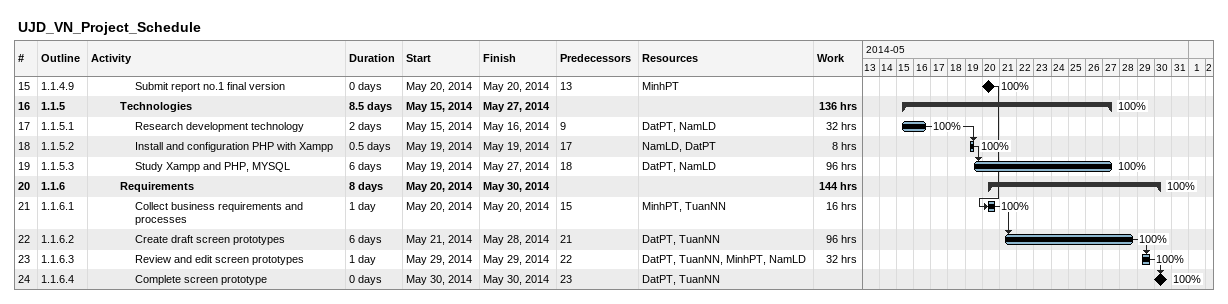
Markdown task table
UJD_VN_Project_Schedule

| ID | WBS | Task | Duration | Start | Finish | Predecessors | Resources | % complete | Work (h) |
|---|---|---|---|---|---|---|---|---|---|
| 15 | 1.1.4.9 | Submit report no.1 final version | 0d | 2014-05-20 | 2014-05-20 | 13 | MinhPT | 100 |  |
| 16 | 1.1.5 | **Technologies** | 8.5d | 2014-05-15 | 2014-05-27 |  |  | 100 | 136 |
| 17 | 1.1.5.1 | Research development technology | 2d | 2014-05-15 | 2014-05-16 | 9 | DatPT, NamLD | 100 | 32 |
| 18 | 1.1.5.2 | Install and configuration PHP with Xampp | 0.5d | 2014-05-19 | 2014-05-19 | 17 | NamLD, DatPT | 100 | 8 |
| 19 | 1.1.5.3 | Study Xampp and PHP, MYSQL | 6d | 2014-05-19 | 2014-05-27 | 18 | DatPT, NamLD | 100 | 96 |
| 20 | 1.1.6 | **Requirements** | 8d | 2014-05-20 | 2014-05-30 |  |  | 100 | 144 |
| 21 | 1.1.6.1 | Collect business requirements and processes | 1d | 2014-05-20 | 2014-05-20 | 15 | MinhPT, TuanNN | 100 | 16 |
| 22 | 1.1.6.2 | Create draft screen prototypes | 6d | 2014-05-21 | 2014-05-28 | 21 | DatPT, TuanNN | 100 | 96 |
| 23 | 1.1.6.3 | Review and edit screen prototypes | 1d | 2014-05-29 | 2014-05-29 | 22 | DatPT, TuanNN, MinhPT, NamLD | 100 | 32 |
| 24 | 1.1.6.4 | Complete screen prototype | 0d | 2014-05-30 | 2014-05-30 | 23 | DatPT, TuanNN | 100 |  |
